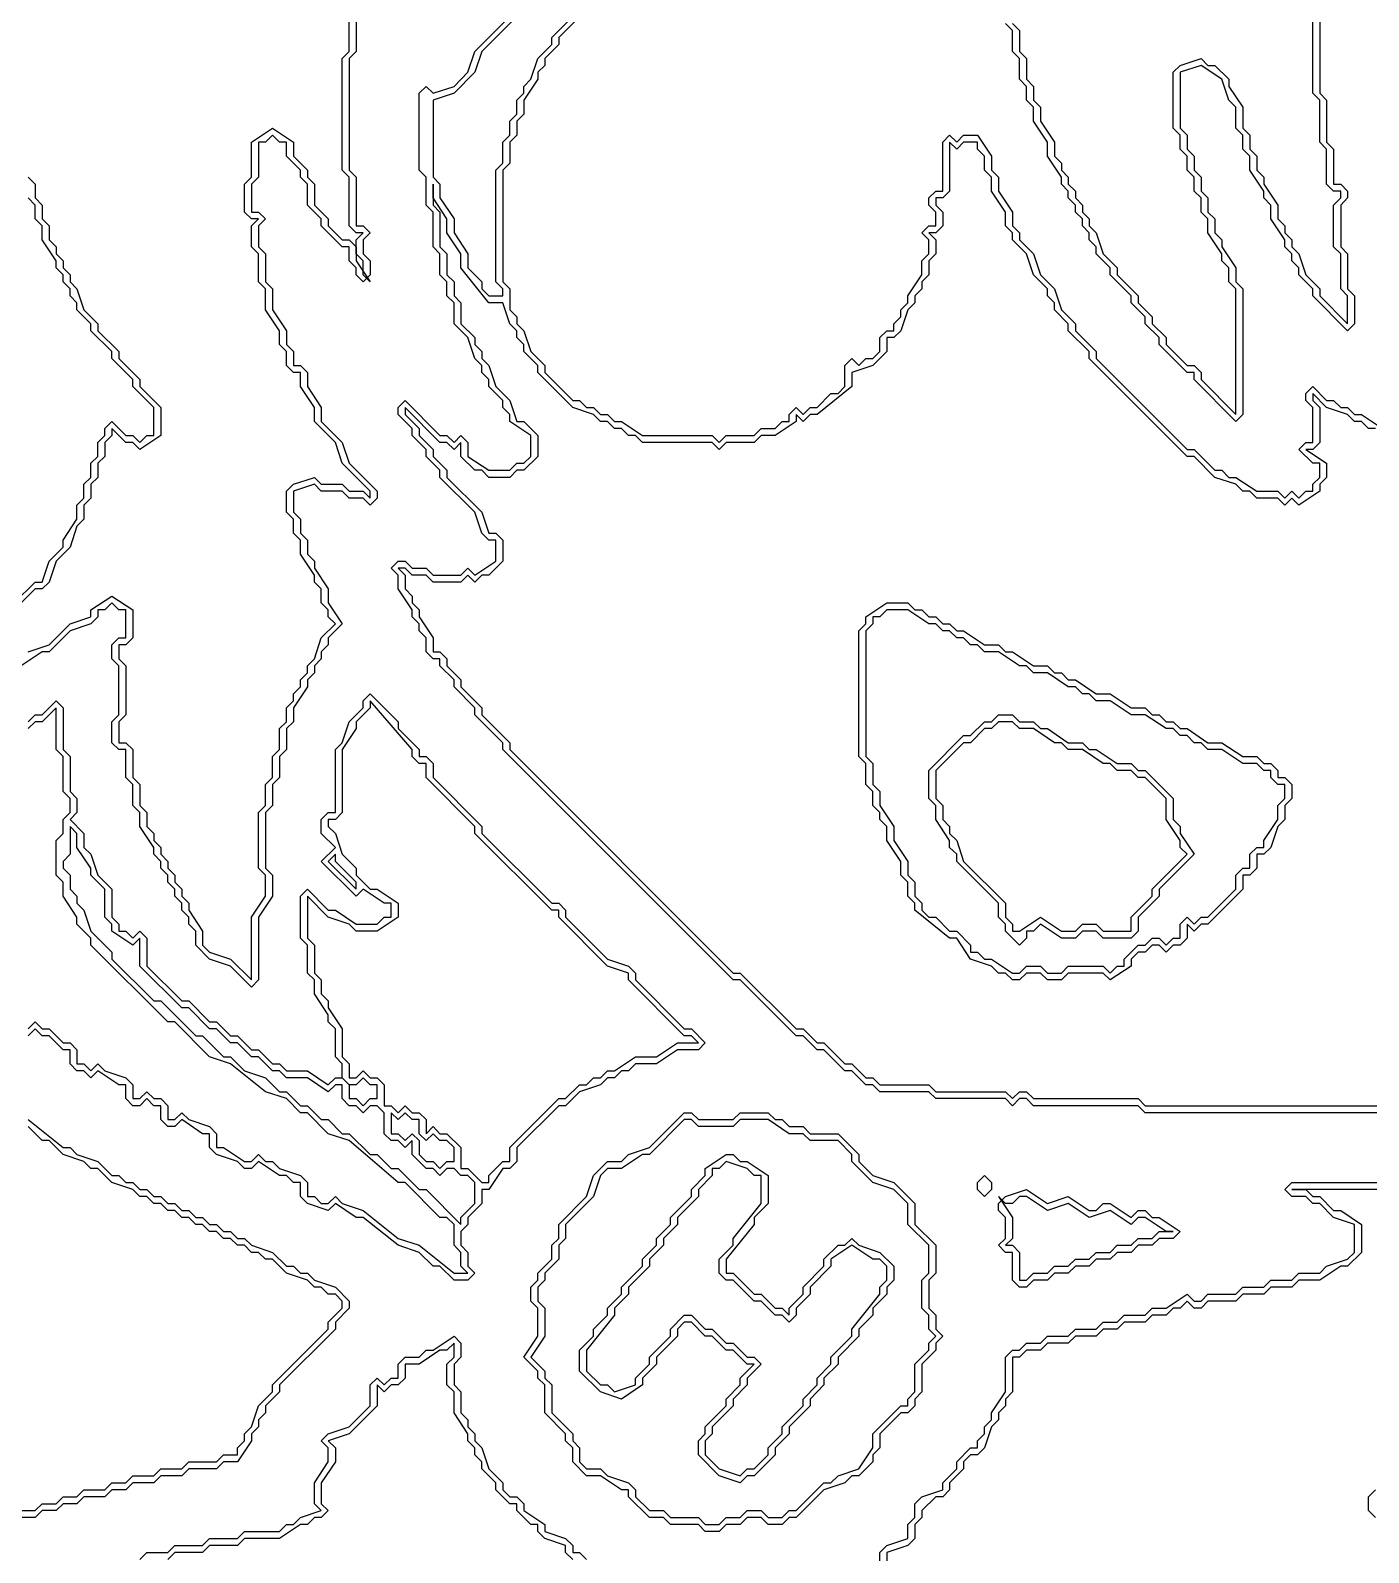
# Model space of a CAD drawing. Header units: millimetres. Extents: x 2 to 58.7, y 4.1 to 84.
# Drawn here: x 21.17 to 32.78, y 43.21 to 56.42 of the extents above; entities that cross this region are included whole.
import ezdxf

# ---------------------------------------------------------------- set-up
doc = ezdxf.new("R2010")
doc.units = ezdxf.units.MM
for name, color, linetype, true_color in [('FILL_BLUE', 6, 'Continuous', 0x196fc6), ('FILL_HAIR', 5, 'Continuous', 0x905530), ('FILL_SKIN', 3, 'Continuous', 0xfad3ab), ('FILL_WHITE', 4, 'Continuous', 0xf5f3f0), ('RAISED_METAL', 2, 'Continuous', 0xa7a7a7)]:
    doc.layers.add(name, color=color, linetype=linetype, true_color=true_color)

msp = doc.modelspace()

# ---------------------------------------------------------------- linework, layer by layer
at = {"layer": 'FILL_BLUE'}
msp.add_lwpolyline([(24.119, 50.606), (24.119, 50.545), (23.997, 50.424), (23.997, 50.364), (23.876, 50.182), (23.876, 49.636), (23.816, 49.576), (23.755, 49.576), (23.755, 49.515), (23.816, 49.455), (23.876, 49.273), (23.997, 49.152), (23.997, 49.091), (24.119, 48.97), (24.179, 48.97), (24.361, 48.848), (24.361, 48.727), (24.179, 48.606), (23.997, 48.606), (23.937, 48.667), (23.755, 48.727), (23.573, 48.909), (23.573, 48.545), (23.634, 48.485), (23.634, 48.242), (23.694, 48.182), (23.694, 48.061), (23.755, 48), (23.755, 47.939), (23.876, 47.758), (23.876, 47.515), (23.937, 47.455), (23.937, 47.333), (23.997, 47.333), (24.058, 47.394), (24.119, 47.333), (24.179, 47.333), (24.24, 47.273), (24.24, 47.091), (24.3, 47.091), (24.361, 47.03), (24.421, 47.091), (24.482, 47.03), (24.543, 47.03), (24.603, 46.97), (24.603, 46.848), (24.664, 46.909), (24.724, 46.848), (24.785, 46.848), (24.906, 46.727), (24.906, 46.545), (24.967, 46.545), (25.088, 46.424), (25.149, 46.424), (25.149, 46.485), (25.27, 46.606), (25.33, 46.606), (25.33, 46.727), (25.755, 47.152), (25.815, 47.152), (25.936, 47.273), (25.997, 47.273), (26.058, 47.333), (26.118, 47.333), (26.179, 47.394), (26.239, 47.394), (26.421, 47.515), (26.603, 47.515), (26.785, 47.636), (26.967, 47.636), (26.906, 47.697), (26.845, 47.697), (26.361, 48.182), (26.361, 48.242), (26.179, 48.303), (25.755, 48.727), (25.755, 48.788), (25.694, 48.788), (25.027, 49.455), (25.027, 49.515), (24.603, 49.939), (24.603, 50.061), (24.543, 50.061), (24.482, 50.121), (24.482, 50.182)], close=True, dxfattribs=at)
for points in [[(21.149, 47.758), (21.21, 47.818), (21.27, 47.758), (21.331, 47.758), (21.452, 47.636), (21.513, 47.636), (21.573, 47.576), (21.573, 47.455), (21.634, 47.455), (21.695, 47.394), (21.755, 47.455), (21.816, 47.394), (21.998, 47.333), (22.058, 47.273), (22.058, 47.152), (22.119, 47.152), (22.179, 47.212), (22.24, 47.152), (22.301, 47.152), (22.361, 47.091), (22.361, 46.97), (22.422, 46.97), (22.482, 47.03), (22.543, 46.97), (22.725, 46.909), (22.785, 46.848), (22.785, 46.727), (22.846, 46.727), (23.028, 46.606), (23.088, 46.606), (23.149, 46.667), (23.21, 46.606), (23.27, 46.606), (23.331, 46.545), (23.513, 46.485), (23.573, 46.424), (23.573, 46.303), (23.634, 46.303), (23.694, 46.242), (23.755, 46.242), (23.816, 46.303), (23.876, 46.242), (24.058, 46.182), (24.361, 45.939), (24.543, 45.879), (24.846, 45.636), (24.967, 45.636), (24.906, 45.697), (24.906, 45.818), (24.846, 45.879), (24.846, 46.061), (24.785, 46.121), (24.724, 46.121), (24.421, 46.424), (24.361, 46.424), (23.937, 46.788), (23.755, 46.848), (23.573, 47.03), (23.513, 47.03), (23.391, 47.152), (23.21, 47.212), (22.907, 47.455), (22.725, 47.515), (22.422, 47.818), (22.361, 47.818), (21.695, 48.485), (21.695, 48.545), (21.573, 48.667), (21.573, 48.727), (21.452, 48.909), (21.452, 49.03), (21.392, 49.091), (21.392, 49.394), (21.452, 49.455), (21.452, 49.576), (21.513, 49.636), (21.513, 49.758), (21.452, 49.818), (21.452, 50.121), (21.392, 50.182), (21.392, 50.545), (21.27, 50.424), (21.21, 50.424), (21.149, 50.364)], [(33.148, 46.364), (32.117, 46.364), (32.239, 46.364), (32.299, 46.303), (32.36, 46.303), (32.481, 46.182), (32.542, 46.182), (32.723, 46.061), (32.723, 45.818), (32.602, 45.697), (32.542, 45.697), (32.36, 45.576), (32.178, 45.576), (32.117, 45.515), (31.936, 45.515), (31.875, 45.455), (31.693, 45.455), (31.633, 45.394), (31.39, 45.394), (31.33, 45.333), (31.269, 45.333), (31.209, 45.394), (31.148, 45.333), (31.087, 45.333), (31.027, 45.273), (30.906, 45.273), (30.845, 45.212), (30.663, 45.212), (30.603, 45.152), (30.481, 45.152), (30.421, 45.091), (30.239, 45.091), (30.178, 45.03), (29.997, 45.03), (29.936, 44.97), (29.815, 44.97), (29.754, 44.909), (29.694, 44.909), (29.694, 44.606), (29.633, 44.545), (29.633, 44.485), (29.572, 44.424), (29.572, 44.364), (29.512, 44.303), (29.451, 44.121), (29.391, 44.061), (29.33, 44.061), (29.269, 44), (29.269, 43.939), (29.148, 43.818), (29.148, 43.758), (29.088, 43.697), (29.027, 43.697), (28.906, 43.576), (28.906, 43.515), (28.845, 43.455), (28.845, 43.333), (28.785, 43.273), (28.603, 43.212), (28.603, 43.091)], [(25.876, 43.152), (25.815, 43.212), (25.815, 43.273), (25.633, 43.333), (25.573, 43.394), (25.573, 43.455), (25.512, 43.455), (25.391, 43.576), (25.391, 43.636), (25.33, 43.636), (25.209, 43.758), (25.209, 43.818), (25.088, 43.939), (25.088, 44), (25.027, 44.061), (25.027, 44.121), (24.967, 44.182), (24.967, 44.242), (24.846, 44.424), (24.846, 44.606), (24.785, 44.667), (24.785, 44.848), (24.846, 44.909), (24.846, 45.03), (24.785, 44.97), (24.724, 44.97), (24.543, 44.848), (24.421, 44.848), (24.421, 44.727), (24.361, 44.667), (24.3, 44.667), (24.24, 44.606), (24.179, 44.667), (24.179, 44.485), (23.937, 44.242), (23.755, 44.182), (23.816, 44.121), (23.816, 44), (23.694, 43.818), (23.694, 43.636), (23.755, 43.576), (23.694, 43.515), (23.634, 43.515), (23.573, 43.455), (23.513, 43.455), (23.331, 43.333), (23.028, 43.333), (22.967, 43.273), (22.725, 43.273), (22.664, 43.212), (22.422, 43.212), (22.361, 43.152)], [(32.845, 43.515), (32.784, 43.576), (32.784, 43.697), (32.845, 43.758)]]:
    msp.add_lwpolyline(points, dxfattribs=at)
at = {"layer": 'FILL_HAIR'}
for points in [[(29.694, 56.485), (29.754, 56.424), (29.754, 56.242), (29.815, 56.182), (29.815, 56), (29.875, 55.939), (29.875, 55.818), (29.936, 55.758), (29.936, 55.636), (30.057, 55.455), (30.057, 55.333), (30.118, 55.273), (30.118, 55.212), (30.178, 55.152), (30.178, 55.091), (30.239, 55.03), (30.239, 54.97), (30.3, 54.909), (30.3, 54.848), (30.36, 54.788), (30.36, 54.727), (30.421, 54.667), (30.481, 54.485), (30.603, 54.364), (30.603, 54.303), (30.784, 54.121), (30.784, 54.061), (30.906, 53.939), (30.906, 53.879), (31.027, 53.758), (31.027, 53.697), (31.209, 53.515), (31.269, 53.515), (31.33, 53.455), (31.33, 53.394), (31.633, 53.091), (31.633, 54.182), (31.572, 54.242), (31.572, 54.364), (31.511, 54.424), (31.511, 54.485), (31.39, 54.667), (31.39, 54.788), (31.33, 54.848), (31.33, 54.97), (31.269, 55.03), (31.269, 55.152), (31.209, 55.212), (31.209, 55.333), (31.148, 55.394), (31.148, 55.515), (31.087, 55.576), (31.087, 56.061), (31.148, 56.121), (31.33, 56.182), (31.39, 56.121), (31.451, 56.121), (31.572, 56), (31.572, 55.939), (31.693, 55.758), (31.693, 55.576), (31.754, 55.515), (31.754, 55.394), (31.814, 55.333), (31.814, 55.212), (31.875, 55.152), (31.875, 55.091), (31.996, 54.909), (31.996, 54.788), (32.057, 54.727), (32.057, 54.667), (32.117, 54.606), (32.117, 54.545), (32.178, 54.485), (32.239, 54.303), (32.36, 54.182), (32.36, 54.121), (32.602, 53.879), (32.602, 54.121), (32.542, 54.182), (32.542, 54.485), (32.481, 54.545), (32.481, 54.909), (32.542, 54.97), (32.542, 55.03), (32.481, 55.03), (32.42, 55.091), (32.42, 55.394), (32.36, 55.455), (32.36, 55.818), (32.299, 55.879), (32.299, 57.515)], [(21.149, 51.03), (21.331, 51.091), (21.513, 51.273), (21.695, 51.333), (21.695, 51.394), (21.876, 51.515), (22.058, 51.394), (22.058, 51.152), (21.998, 51.091), (21.937, 51.091), (21.937, 50.97), (21.998, 50.909), (21.998, 50.485), (21.937, 50.424), (21.937, 50.242), (21.998, 50.242), (22.058, 50.182), (22.058, 49.939), (22.119, 49.879), (22.119, 49.697), (22.179, 49.636), (22.179, 49.515), (22.24, 49.455), (22.24, 49.394), (22.301, 49.333), (22.301, 49.273), (22.361, 49.212), (22.361, 49.152), (22.422, 49.091), (22.422, 49.03), (22.482, 48.97), (22.482, 48.909), (22.543, 48.848), (22.543, 48.788), (22.664, 48.606), (22.664, 48.485), (22.725, 48.424), (22.907, 48.364), (23.088, 48.182), (23.088, 48.727), (23.21, 48.909), (23.21, 49.091), (23.149, 49.152), (23.149, 49.636), (23.21, 49.697), (23.21, 49.879), (23.27, 49.939), (23.27, 50.121), (23.331, 50.182), (23.331, 50.364), (23.391, 50.424), (23.391, 50.545), (23.452, 50.606), (23.452, 50.667), (23.513, 50.727), (23.513, 50.788), (23.573, 50.848), (23.573, 50.909), (23.634, 50.97), (23.694, 51.152), (23.816, 51.273), (23.755, 51.333), (23.755, 51.394), (23.694, 51.455), (23.694, 51.576), (23.634, 51.636), (23.634, 51.697), (23.513, 51.879), (23.513, 52), (23.452, 52.061), (23.452, 52.182), (23.391, 52.242), (23.391, 52.424), (23.452, 52.485), (23.634, 52.545), (23.694, 52.485), (23.876, 52.485), (23.937, 52.424), (24.058, 52.424), (24.119, 52.364), (24.119, 52.424), (23.876, 52.667), (23.816, 52.848), (23.634, 53.03), (23.634, 53.152), (23.513, 53.333), (23.513, 53.455), (23.452, 53.455), (23.391, 53.515), (23.391, 53.636), (23.331, 53.697), (23.331, 53.818), (23.21, 54), (23.21, 54.182), (23.149, 54.242), (23.149, 54.485), (23.088, 54.545), (23.088, 54.727), (23.149, 54.788), (23.088, 54.788), (23.028, 54.848), (23.028, 55.091), (23.088, 55.152), (23.088, 55.455), (23.27, 55.576), (23.452, 55.455), (23.452, 55.333), (23.573, 55.212), (23.573, 55.152), (23.634, 55.091), (23.634, 54.909), (23.755, 54.788), (23.755, 54.727), (23.876, 54.606), (23.937, 54.606), (23.997, 54.545), (23.997, 54.424), (24.119, 54.242), (24.058, 54.303), (24.058, 54.424), (23.997, 54.485), (23.997, 54.606), (24.058, 54.667), (23.997, 54.667), (23.937, 54.727), (23.937, 55.152), (23.876, 55.212), (23.876, 56.182), (23.937, 56.242), (23.937, 56.606)], [(21.149, 55.152), (21.21, 55.091), (21.21, 54.97), (21.27, 54.909), (21.27, 54.788), (21.331, 54.727), (21.331, 54.606), (21.392, 54.545), (21.392, 54.485), (21.452, 54.424), (21.452, 54.364), (21.513, 54.303), (21.513, 54.242), (21.573, 54.182), (21.634, 54), (21.755, 53.879), (21.755, 53.818), (21.937, 53.636), (21.937, 53.576), (22.119, 53.394), (22.119, 53.333), (22.301, 53.152), (22.301, 52.909), (22.119, 52.788), (22.058, 52.848), (21.998, 52.848), (21.876, 52.97), (21.876, 52.909), (21.816, 52.848), (21.816, 52.727), (21.755, 52.667), (21.755, 52.545), (21.695, 52.485), (21.695, 52.364), (21.634, 52.303), (21.634, 52.182), (21.573, 52.121), (21.513, 51.939), (21.392, 51.818), (21.331, 51.636), (21.27, 51.576), (21.21, 51.576), (21.089, 51.455)]]:
    msp.add_lwpolyline(points, dxfattribs=at)
at = {"layer": 'FILL_SKIN'}
msp.add_lwpolyline([(32.845, 52.97), (32.784, 52.97), (32.723, 53.03), (32.663, 53.03), (32.602, 53.091), (32.42, 53.152), (32.299, 53.273), (32.299, 53.212), (32.36, 53.152), (32.36, 52.848), (32.299, 52.788), (32.239, 52.788), (32.42, 52.667), (32.42, 52.545), (32.36, 52.485), (32.36, 52.424), (32.178, 52.303), (32.117, 52.364), (32.057, 52.303), (31.996, 52.364), (31.814, 52.364), (31.754, 52.424), (31.693, 52.424), (31.633, 52.485), (31.451, 52.545), (31.269, 52.727), (31.209, 52.727), (30.36, 53.576), (30.36, 53.636), (30.178, 53.818), (30.178, 53.879), (30.057, 54), (30.057, 54.061), (29.997, 54.121), (29.997, 54.182), (29.875, 54.303), (29.815, 54.485), (29.694, 54.606), (29.694, 54.667), (29.633, 54.727), (29.633, 54.848), (29.512, 55.03), (29.512, 55.152), (29.451, 55.212), (29.451, 55.333), (29.391, 55.394), (29.391, 55.455), (29.269, 55.455), (29.209, 55.394), (29.148, 55.455), (29.148, 55.03), (29.088, 54.97), (29.027, 54.97), (29.027, 54.909), (29.088, 54.848), (29.088, 54.727), (29.027, 54.667), (28.966, 54.667), (29.027, 54.606), (29.027, 54.485), (28.966, 54.424), (28.966, 54.303), (28.906, 54.242), (28.906, 54.182), (28.845, 54.121), (28.845, 54.061), (28.785, 54), (28.724, 53.818), (28.663, 53.758), (28.603, 53.758), (28.603, 53.636), (28.482, 53.515), (28.3, 53.455), (28.3, 53.333), (27.997, 53.091), (27.936, 53.091), (27.876, 53.03), (27.815, 53.091), (27.815, 53.03), (27.633, 52.909), (27.512, 52.909), (27.451, 52.848), (27.209, 52.848), (27.148, 52.788), (27.088, 52.848), (26.482, 52.848), (26.421, 52.909), (26.361, 52.909), (26.3, 52.97), (26.239, 52.97), (26.179, 53.03), (26.118, 53.03), (26.058, 53.091), (25.876, 53.152), (25.573, 53.455), (25.573, 53.515), (25.452, 53.636), (25.452, 53.697), (25.391, 53.758), (25.391, 53.818), (25.33, 53.879), (25.27, 54.061), (25.149, 54.061), (24.906, 54.364), (24.906, 54.485), (24.785, 54.667), (24.785, 54.788), (24.664, 54.97), (24.664, 55.091), (24.664, 54.909), (24.724, 54.848), (24.724, 54.545), (24.785, 54.485), (24.785, 54.303), (24.846, 54.242), (24.846, 54.121), (24.906, 54.061), (24.906, 53.879), (25.027, 53.758), (25.027, 53.697), (25.088, 53.636), (25.088, 53.576), (25.149, 53.515), (25.209, 53.333), (25.33, 53.212), (25.391, 53.03), (25.452, 53.03), (25.573, 52.909), (25.573, 52.727), (25.452, 52.606), (25.391, 52.606), (25.33, 52.545), (25.149, 52.545), (25.088, 52.606), (25.027, 52.606), (24.906, 52.727), (24.906, 52.848), (24.846, 52.788), (24.785, 52.848), (24.724, 52.848), (24.421, 53.152), (24.421, 53.091), (24.543, 52.97), (24.543, 52.909), (24.664, 52.788), (24.664, 52.727), (24.785, 52.606), (24.785, 52.545), (25.088, 52.242), (25.149, 52.061), (25.209, 52.061), (25.27, 52), (25.27, 51.818), (25.149, 51.697), (25.088, 51.697), (25.027, 51.636), (24.967, 51.697), (24.906, 51.636), (24.664, 51.636), (24.603, 51.697), (24.482, 51.697), (24.421, 51.758), (24.361, 51.758), (24.421, 51.697), (24.421, 51.576), (24.482, 51.515), (24.482, 51.455), (24.543, 51.394), (24.543, 51.333), (24.664, 51.152), (24.664, 51.03), (24.724, 51.03), (24.785, 50.97), (24.785, 50.909), (24.906, 50.788), (24.906, 50.727), (25.088, 50.545), (25.088, 50.485), (25.33, 50.242), (25.33, 50.182), (27.27, 48.242), (27.33, 48.242), (27.815, 47.758), (27.876, 47.758), (27.997, 47.636), (28.057, 47.636), (28.239, 47.455), (28.3, 47.455), (28.421, 47.333), (28.482, 47.333), (28.542, 47.273), (28.966, 47.273), (29.027, 47.212), (29.633, 47.212), (29.694, 47.152), (29.754, 47.212), (29.815, 47.212), (29.875, 47.152), (30.784, 47.152), (30.845, 47.091), (33.329, 47.091)], dxfattribs=at)
for points in [[(28.421, 51.333), (28.603, 51.455), (28.785, 51.455), (28.845, 51.394), (28.906, 51.394), (28.966, 51.333), (29.027, 51.333), (29.088, 51.273), (29.148, 51.273), (29.209, 51.212), (29.269, 51.212), (29.451, 51.091), (29.572, 51.091), (29.633, 51.03), (29.694, 51.03), (29.875, 50.909), (29.997, 50.909), (30.057, 50.848), (30.118, 50.848), (30.178, 50.788), (30.239, 50.788), (30.421, 50.667), (30.542, 50.667), (30.724, 50.545), (30.845, 50.545), (30.906, 50.485), (30.966, 50.485), (31.027, 50.424), (31.087, 50.424), (31.148, 50.364), (31.209, 50.364), (31.39, 50.242), (31.511, 50.242), (31.693, 50.121), (31.814, 50.121), (31.875, 50.061), (31.936, 50.061), (31.996, 50), (31.996, 49.939), (32.057, 49.939), (32.117, 49.879), (32.117, 49.758), (32.057, 49.697), (32.057, 49.576), (31.996, 49.515), (31.936, 49.333), (31.875, 49.273), (31.814, 49.273), (31.814, 49.152), (31.754, 49.091), (31.693, 49.091), (31.693, 48.97), (31.39, 48.667), (31.33, 48.667), (31.269, 48.606), (31.209, 48.667), (31.209, 48.545), (31.148, 48.485), (31.087, 48.485), (31.027, 48.424), (30.966, 48.485), (30.906, 48.485), (30.845, 48.424), (30.784, 48.424), (30.724, 48.364), (30.724, 48.303), (30.542, 48.182), (30.481, 48.242), (30.178, 48.242), (30.118, 48.182), (29.997, 48.182), (29.936, 48.242), (29.815, 48.242), (29.754, 48.182), (29.694, 48.182), (29.633, 48.242), (29.572, 48.242), (29.512, 48.303), (29.33, 48.364), (29.209, 48.545), (29.148, 48.545), (28.845, 48.788), (28.845, 48.848), (28.785, 48.909), (28.785, 49.03), (28.724, 49.091), (28.724, 49.212), (28.603, 49.394), (28.603, 49.515), (28.542, 49.576), (28.542, 49.636), (28.482, 49.697), (28.482, 49.818), (28.421, 49.879), (28.421, 50.061), (28.36, 50.121), (28.36, 51.212), (28.421, 51.273)], [(29.027, 50), (29.027, 49.758), (29.088, 49.697), (29.088, 49.576), (29.148, 49.515), (29.148, 49.455), (29.209, 49.394), (29.269, 49.212), (29.633, 48.848), (29.633, 48.727), (29.694, 48.667), (29.694, 48.606), (29.754, 48.606), (29.936, 48.727), (30.118, 48.606), (30.239, 48.606), (30.3, 48.667), (30.421, 48.667), (30.481, 48.606), (30.724, 48.606), (30.724, 48.727), (30.906, 48.909), (30.906, 48.97), (31.209, 49.273), (31.148, 49.333), (31.148, 49.394), (31.027, 49.576), (31.027, 49.758), (30.845, 49.939), (30.784, 49.939), (30.724, 50), (30.603, 50), (30.542, 50.061), (30.481, 50.061), (30.3, 50.182), (30.178, 50.182), (30.118, 50.242), (30.057, 50.242), (29.875, 50.364), (29.754, 50.364), (29.694, 50.424), (29.572, 50.424), (29.512, 50.364), (29.451, 50.364), (29.33, 50.242), (29.269, 50.242)], [(23.816, 49.273), (23.755, 49.212), (23.997, 48.97), (23.997, 49.03), (23.816, 49.212)], [(29.572, 46.303), (29.694, 46.121), (29.694, 45.939), (29.633, 45.879), (29.694, 45.879), (29.754, 45.818), (29.754, 45.576), (29.815, 45.576), (29.875, 45.636), (29.997, 45.636), (30.057, 45.697), (30.178, 45.697), (30.239, 45.758), (30.36, 45.758), (30.421, 45.818), (30.542, 45.818), (30.603, 45.879), (30.724, 45.879), (30.784, 45.939), (30.906, 45.939), (30.966, 46), (31.087, 46), (31.027, 46), (30.845, 46.121), (30.784, 46.121), (30.724, 46.061), (30.542, 46.182), (30.36, 46.121), (30.178, 46.242), (29.997, 46.182), (29.815, 46.303), (29.754, 46.303), (29.694, 46.242), (29.633, 46.242)]]:
    msp.add_lwpolyline(points, close=True, dxfattribs=at)
at = {"layer": 'FILL_WHITE'}
for points in [[(25.633, 56.788), (25.088, 56.242), (25.027, 56.061), (24.846, 55.879), (24.664, 55.818), (24.664, 55.152), (24.724, 55.091), (24.724, 54.97), (24.846, 54.788), (24.846, 54.667), (24.967, 54.485), (24.967, 54.364), (25.088, 54.242), (25.088, 54.182), (25.149, 54.121), (25.27, 54.121), (25.27, 54.182), (25.209, 54.242), (25.209, 55.212), (25.27, 55.273), (25.27, 55.455), (25.33, 55.515), (25.33, 55.636), (25.391, 55.697), (25.391, 55.818), (25.452, 55.879), (25.452, 55.939), (25.512, 56), (25.573, 56.182), (25.694, 56.303), (25.694, 56.364), (26.118, 56.788)], [(21.089, 43.576), (21.21, 43.576), (21.27, 43.636), (21.392, 43.636), (21.452, 43.697), (21.573, 43.697), (21.634, 43.758), (21.816, 43.758), (21.876, 43.818), (21.998, 43.818), (22.058, 43.879), (22.24, 43.879), (22.301, 43.939), (22.482, 43.939), (22.543, 44), (22.785, 44), (22.846, 44.061), (22.967, 44.061), (22.967, 44.121), (23.028, 44.182), (23.028, 44.242), (23.088, 44.303), (23.149, 44.485), (23.27, 44.606), (23.27, 44.667), (23.755, 45.152), (23.755, 45.212), (23.876, 45.333), (23.876, 45.394), (23.816, 45.455), (23.755, 45.455), (23.694, 45.515), (23.634, 45.515), (23.573, 45.576), (23.391, 45.636), (23.27, 45.758), (23.21, 45.758), (23.149, 45.818), (23.088, 45.818), (23.028, 45.879), (22.967, 45.879), (22.907, 45.939), (22.846, 45.939), (22.785, 46), (22.725, 46), (22.664, 46.061), (22.604, 46.061), (22.543, 46.121), (22.482, 46.121), (22.422, 46.182), (22.361, 46.182), (22.301, 46.242), (22.24, 46.242), (22.179, 46.303), (22.119, 46.303), (22.058, 46.364), (21.876, 46.424), (21.755, 46.545), (21.695, 46.545), (21.634, 46.606), (21.452, 46.667), (21.331, 46.788), (21.27, 46.788), (21.149, 46.909)]]:
    msp.add_lwpolyline(points, dxfattribs=at)
for points in [[(21.513, 49.515), (21.513, 49.273), (21.452, 49.212), (21.452, 49.152), (21.513, 49.091), (21.513, 48.97), (21.573, 48.909), (21.573, 48.848), (21.634, 48.788), (21.695, 48.606), (21.876, 48.424), (21.876, 48.364), (22.24, 48), (22.301, 48), (22.604, 47.697), (22.664, 47.697), (22.846, 47.515), (22.907, 47.515), (23.028, 47.394), (23.21, 47.333), (23.331, 47.212), (23.391, 47.212), (23.513, 47.091), (23.573, 47.091), (23.694, 46.97), (23.755, 46.97), (23.876, 46.848), (23.937, 46.848), (24.119, 46.667), (24.179, 46.667), (24.3, 46.545), (24.361, 46.545), (24.543, 46.364), (24.603, 46.364), (24.906, 46.061), (24.906, 46.121), (25.027, 46.242), (25.027, 46.424), (24.967, 46.485), (24.906, 46.485), (24.846, 46.545), (24.785, 46.545), (24.724, 46.485), (24.664, 46.545), (24.603, 46.545), (24.482, 46.667), (24.482, 46.788), (24.421, 46.727), (24.361, 46.788), (24.3, 46.788), (24.24, 46.848), (24.24, 47.03), (24.179, 47.091), (24.119, 47.091), (24.058, 47.03), (23.997, 47.091), (23.937, 47.091), (23.876, 47.152), (23.876, 47.273), (23.816, 47.273), (23.755, 47.212), (23.573, 47.333), (23.391, 47.333), (23.331, 47.394), (23.27, 47.394), (23.149, 47.515), (23.088, 47.515), (22.967, 47.636), (22.907, 47.636), (22.785, 47.758), (22.725, 47.758), (22.543, 47.939), (22.482, 47.939), (22.119, 48.303), (22.119, 48.545), (22.058, 48.485), (21.876, 48.606), (21.876, 48.667), (21.816, 48.727), (21.816, 48.97), (21.695, 49.091), (21.695, 49.152), (21.573, 49.333), (21.573, 49.455)], [(26.845, 46.97), (26.542, 46.667), (26.482, 46.667), (26.3, 46.545), (26.179, 46.545), (26.118, 46.485), (26.058, 46.303), (25.815, 46.061), (25.815, 45.939), (25.755, 45.879), (25.755, 45.758), (25.633, 45.636), (25.633, 45.576), (25.573, 45.515), (25.573, 45.394), (25.633, 45.333), (25.633, 45.091), (25.512, 44.909), (25.633, 44.788), (25.633, 44.727), (25.694, 44.667), (25.694, 44.424), (25.876, 44.242), (25.876, 44.182), (25.936, 44.121), (25.936, 44), (25.997, 43.939), (26.118, 43.939), (26.179, 43.879), (26.361, 43.818), (26.421, 43.758), (26.421, 43.697), (26.542, 43.576), (26.664, 43.576), (26.724, 43.515), (26.967, 43.515), (27.027, 43.455), (27.148, 43.455), (27.209, 43.515), (27.33, 43.515), (27.391, 43.576), (27.512, 43.576), (27.573, 43.515), (27.694, 43.515), (27.754, 43.576), (27.815, 43.576), (28.057, 43.818), (28.118, 43.818), (28.179, 43.879), (28.36, 43.939), (28.482, 44.121), (28.482, 44.242), (28.724, 44.485), (28.785, 44.485), (28.785, 44.545), (28.845, 44.606), (28.845, 44.848), (28.966, 44.97), (28.966, 45.03), (29.027, 45.091), (28.966, 45.152), (28.966, 45.273), (28.906, 45.333), (28.906, 45.576), (28.966, 45.636), (28.966, 45.879), (28.785, 46.061), (28.785, 46.242), (28.663, 46.364), (28.482, 46.424), (28.3, 46.606), (28.3, 46.667), (28.179, 46.788), (27.936, 46.788), (27.876, 46.848), (27.754, 46.848), (27.573, 46.97), (27.33, 46.97), (27.27, 46.909), (26.967, 46.909), (26.906, 46.97)], [(27.209, 46.667), (27.27, 46.667), (27.33, 46.606), (27.391, 46.606), (27.573, 46.485), (27.573, 46.242), (27.451, 46.121), (27.451, 46.061), (27.209, 45.758), (27.209, 45.636), (27.27, 45.636), (27.451, 45.455), (27.512, 45.455), (27.633, 45.333), (27.694, 45.333), (27.754, 45.273), (27.754, 45.333), (27.876, 45.455), (27.876, 45.515), (28.057, 45.697), (28.057, 45.758), (28.179, 45.879), (28.239, 45.879), (28.3, 45.939), (28.36, 45.879), (28.542, 45.818), (28.663, 45.697), (28.663, 45.576), (28.603, 45.515), (28.603, 45.455), (28.482, 45.333), (28.482, 45.273), (28.36, 45.152), (28.36, 45.091), (28.179, 44.909), (28.179, 44.848), (28.057, 44.727), (28.057, 44.667), (27.936, 44.545), (27.936, 44.485), (27.754, 44.303), (27.754, 44.242), (27.633, 44.121), (27.633, 44.061), (27.451, 43.879), (27.391, 43.879), (27.33, 43.818), (27.148, 43.879), (26.967, 44.061), (26.967, 44.182), (27.027, 44.242), (27.027, 44.303), (27.209, 44.485), (27.209, 44.545), (27.33, 44.667), (27.33, 44.727), (27.451, 44.848), (27.391, 44.848), (27.27, 44.97), (27.209, 44.97), (27.088, 45.091), (27.027, 45.091), (26.906, 45.212), (26.845, 45.212), (26.785, 45.152), (26.785, 45.091), (26.603, 44.909), (26.603, 44.848), (26.482, 44.727), (26.482, 44.667), (26.3, 44.545), (26.118, 44.606), (25.936, 44.788), (25.936, 44.97), (26.058, 45.091), (26.058, 45.152), (26.179, 45.273), (26.179, 45.333), (26.3, 45.455), (26.3, 45.515), (26.482, 45.697), (26.482, 45.758), (26.603, 45.879), (26.603, 45.939), (26.724, 46.061), (26.724, 46.121), (26.906, 46.303), (26.906, 46.364), (27.027, 46.485), (27.027, 46.545)]]:
    msp.add_lwpolyline(points, close=True, dxfattribs=at)
at = {"layer": 'RAISED_METAL'}
for points in [[(32.36, 57.515), (32.36, 55.879), (32.42, 55.818), (32.42, 55.455), (32.481, 55.394), (32.481, 55.091), (32.542, 55.091), (32.602, 55.03), (32.602, 54.97), (32.542, 54.909), (32.542, 54.545), (32.602, 54.485), (32.602, 54.182), (32.663, 54.121), (32.663, 53.879), (32.602, 53.818), (32.299, 54.121), (32.299, 54.182), (32.178, 54.303), (32.178, 54.364), (32.117, 54.424), (32.117, 54.485), (32.057, 54.545), (32.057, 54.606), (31.936, 54.788), (31.936, 54.909), (31.875, 54.97), (31.875, 55.03), (31.754, 55.212), (31.754, 55.333), (31.693, 55.394), (31.693, 55.515), (31.633, 55.576), (31.633, 55.758), (31.572, 55.818), (31.511, 56), (31.33, 56.121), (31.148, 56.061), (31.148, 55.576), (31.209, 55.515), (31.209, 55.394), (31.269, 55.333), (31.269, 55.212), (31.33, 55.152), (31.33, 55.03), (31.39, 54.97), (31.39, 54.848), (31.451, 54.788), (31.451, 54.667), (31.511, 54.606), (31.511, 54.545), (31.633, 54.364), (31.633, 54.242), (31.693, 54.182), (31.693, 53.091), (31.633, 53.03), (31.269, 53.394), (31.269, 53.455), (31.209, 53.455), (30.966, 53.697), (30.966, 53.758), (30.845, 53.879), (30.845, 53.939), (30.724, 54.061), (30.724, 54.121), (30.542, 54.303), (30.542, 54.364), (30.421, 54.485), (30.421, 54.545), (30.36, 54.606), (30.36, 54.667), (30.3, 54.727), (30.3, 54.788), (30.239, 54.848), (30.239, 54.909), (30.178, 54.97), (30.178, 55.03), (30.118, 55.091), (30.118, 55.152), (29.997, 55.333), (29.997, 55.455), (29.875, 55.636), (29.875, 55.758), (29.815, 55.818), (29.815, 55.939), (29.754, 56), (29.754, 56.182), (29.694, 56.242), (29.694, 56.424), (29.633, 56.485)], [(33.329, 47.03), (30.845, 47.03), (30.784, 47.091), (29.875, 47.091), (29.815, 47.152), (29.754, 47.152), (29.694, 47.091), (29.633, 47.152), (29.027, 47.152), (28.966, 47.212), (28.542, 47.212), (28.482, 47.273), (28.421, 47.273), (28.3, 47.394), (28.239, 47.394), (28.057, 47.576), (27.997, 47.576), (27.876, 47.697), (27.815, 47.697), (27.33, 48.182), (27.27, 48.182), (25.27, 50.182), (25.27, 50.242), (25.027, 50.485), (25.027, 50.545), (24.846, 50.727), (24.846, 50.788), (24.724, 50.909), (24.724, 50.97), (24.664, 50.97), (24.603, 51.03), (24.603, 51.152), (24.543, 51.212), (24.543, 51.273), (24.482, 51.333), (24.482, 51.394), (24.361, 51.576), (24.361, 51.697), (24.3, 51.758), (24.361, 51.818), (24.421, 51.818), (24.482, 51.758), (24.603, 51.758), (24.664, 51.697), (24.906, 51.697), (24.967, 51.758), (25.027, 51.697), (25.209, 51.818), (25.209, 52), (25.149, 52), (25.088, 52.061), (25.027, 52.242), (24.724, 52.545), (24.724, 52.606), (24.603, 52.727), (24.603, 52.788), (24.482, 52.909), (24.482, 52.97), (24.361, 53.091), (24.361, 53.152), (24.421, 53.212), (24.724, 52.909), (24.785, 52.909), (24.846, 52.848), (24.906, 52.909), (24.967, 52.848), (24.967, 52.727), (25.149, 52.606), (25.33, 52.606), (25.391, 52.667), (25.452, 52.667), (25.512, 52.727), (25.512, 52.909), (25.33, 53.03), (25.33, 53.091), (25.27, 53.152), (25.27, 53.212), (25.149, 53.333), (25.149, 53.394), (25.088, 53.455), (25.088, 53.515), (25.027, 53.576), (24.967, 53.758), (24.846, 53.879), (24.846, 54.061), (24.785, 54.121), (24.785, 54.242), (24.724, 54.303), (24.724, 54.485), (24.664, 54.545), (24.664, 54.848), (24.603, 54.909), (24.603, 55.152), (24.543, 55.212), (24.543, 55.879), (24.603, 55.939), (24.664, 55.879), (24.846, 55.939), (24.967, 56.061), (25.027, 56.242), (25.633, 56.848)], [(26.118, 56.727), (25.755, 56.364), (25.755, 56.303), (25.633, 56.182), (25.633, 56.121), (25.573, 56.061), (25.573, 56), (25.452, 55.818), (25.452, 55.697), (25.391, 55.636), (25.391, 55.515), (25.33, 55.455), (25.33, 55.273), (25.27, 55.212), (25.27, 54.242), (25.33, 54.182), (25.33, 54), (25.391, 53.939), (25.391, 53.879), (25.452, 53.818), (25.512, 53.636), (25.633, 53.515), (25.633, 53.455), (25.876, 53.212), (25.936, 53.212), (25.997, 53.152), (26.058, 53.152), (26.118, 53.091), (26.179, 53.091), (26.239, 53.03), (26.3, 53.03), (26.482, 52.909), (27.088, 52.909), (27.148, 52.848), (27.209, 52.909), (27.451, 52.909), (27.512, 52.97), (27.633, 52.97), (27.694, 53.03), (27.754, 53.03), (27.754, 53.091), (27.815, 53.152), (27.876, 53.091), (27.936, 53.152), (27.997, 53.152), (28.118, 53.273), (28.179, 53.273), (28.239, 53.333), (28.239, 53.515), (28.3, 53.576), (28.36, 53.515), (28.421, 53.576), (28.482, 53.576), (28.542, 53.636), (28.542, 53.758), (28.603, 53.818), (28.663, 53.818), (28.663, 53.879), (28.724, 53.939), (28.724, 54), (28.785, 54.061), (28.785, 54.121), (28.906, 54.303), (28.906, 54.424), (28.966, 54.485), (28.966, 54.606), (28.906, 54.667), (28.966, 54.727), (29.027, 54.727), (29.027, 54.848), (28.966, 54.909), (28.966, 54.97), (29.027, 55.03), (29.088, 55.03), (29.088, 55.455), (29.148, 55.515), (29.209, 55.455), (29.269, 55.515), (29.391, 55.515), (29.512, 55.333), (29.512, 55.212), (29.572, 55.152), (29.572, 55.03), (29.694, 54.848), (29.694, 54.727), (29.754, 54.667), (29.754, 54.606), (29.875, 54.485), (29.936, 54.303), (30.057, 54.182), (30.118, 54), (30.239, 53.879), (30.239, 53.818), (30.421, 53.636), (30.421, 53.576), (31.209, 52.788), (31.269, 52.788), (31.451, 52.606), (31.511, 52.606), (31.572, 52.545), (31.633, 52.545), (31.814, 52.424), (31.996, 52.424), (32.057, 52.364), (32.117, 52.424), (32.178, 52.364), (32.239, 52.424), (32.299, 52.424), (32.299, 52.485), (32.36, 52.545), (32.36, 52.667), (32.299, 52.667), (32.178, 52.788), (32.239, 52.848), (32.299, 52.848), (32.299, 53.152), (32.239, 53.212), (32.239, 53.273), (32.299, 53.333), (32.42, 53.212), (32.481, 53.212), (32.542, 53.152), (32.602, 53.152), (32.663, 53.091), (32.723, 53.091), (32.905, 52.97)], [(23.997, 56.606), (23.997, 56.242), (23.937, 56.182), (23.937, 55.212), (23.997, 55.152), (23.997, 54.727), (24.058, 54.727), (24.119, 54.667), (24.058, 54.606), (24.058, 54.485), (24.119, 54.424), (24.119, 54.303), (24.058, 54.242), (23.997, 54.303), (23.997, 54.364), (23.937, 54.424), (23.937, 54.545), (23.876, 54.545), (23.694, 54.727), (23.694, 54.788), (23.573, 54.909), (23.573, 55.091), (23.513, 55.152), (23.513, 55.212), (23.391, 55.333), (23.391, 55.455), (23.331, 55.455), (23.27, 55.515), (23.21, 55.455), (23.149, 55.455), (23.149, 55.152), (23.088, 55.091), (23.088, 54.848), (23.149, 54.848), (23.21, 54.788), (23.149, 54.727), (23.149, 54.545), (23.21, 54.485), (23.21, 54.242), (23.27, 54.182), (23.27, 54), (23.391, 53.818), (23.391, 53.697), (23.452, 53.636), (23.452, 53.515), (23.513, 53.515), (23.573, 53.455), (23.573, 53.333), (23.694, 53.152), (23.694, 53.03), (23.876, 52.848), (23.937, 52.667), (24.179, 52.424), (24.179, 52.364), (24.119, 52.303), (24.058, 52.364), (23.937, 52.364), (23.876, 52.424), (23.694, 52.424), (23.634, 52.485), (23.452, 52.424), (23.452, 52.242), (23.513, 52.182), (23.513, 52.061), (23.573, 52), (23.573, 51.879), (23.634, 51.818), (23.634, 51.758), (23.755, 51.576), (23.755, 51.455), (23.876, 51.273), (23.755, 51.152), (23.755, 51.091), (23.694, 51.03), (23.694, 50.97), (23.634, 50.909), (23.634, 50.848), (23.573, 50.788), (23.573, 50.727), (23.452, 50.545), (23.452, 50.424), (23.391, 50.364), (23.391, 50.182), (23.331, 50.121), (23.331, 49.939), (23.27, 49.879), (23.27, 49.697), (23.21, 49.636), (23.21, 49.152), (23.27, 49.091), (23.27, 48.909), (23.149, 48.727), (23.149, 48.182), (23.088, 48.121), (22.907, 48.303), (22.725, 48.364), (22.604, 48.485), (22.604, 48.606), (22.543, 48.667), (22.543, 48.727), (22.482, 48.788), (22.482, 48.848), (22.422, 48.909), (22.422, 48.97), (22.361, 49.03), (22.361, 49.091), (22.301, 49.152), (22.301, 49.212), (22.24, 49.273), (22.24, 49.333), (22.119, 49.515), (22.119, 49.636), (22.058, 49.697), (22.058, 49.879), (21.998, 49.939), (21.998, 50.182), (21.937, 50.182), (21.876, 50.242), (21.876, 50.424), (21.937, 50.485), (21.937, 50.909), (21.876, 50.97), (21.876, 51.091), (21.937, 51.152), (21.998, 51.152), (21.998, 51.394), (21.937, 51.394), (21.876, 51.455), (21.816, 51.394), (21.755, 51.394), (21.755, 51.333), (21.695, 51.273), (21.513, 51.212), (21.331, 51.03), (21.27, 51.03), (21.089, 50.909)], [(21.028, 51.455), (21.21, 51.636), (21.27, 51.636), (21.331, 51.818), (21.452, 51.939), (21.452, 52), (21.573, 52.182), (21.573, 52.303), (21.634, 52.364), (21.634, 52.485), (21.695, 52.545), (21.695, 52.667), (21.755, 52.727), (21.755, 52.848), (21.816, 52.909), (21.816, 52.97), (21.876, 53.03), (21.998, 52.909), (22.058, 52.909), (22.119, 52.848), (22.179, 52.909), (22.24, 52.909), (22.24, 53.152), (22.058, 53.333), (22.058, 53.394), (21.876, 53.576), (21.876, 53.636), (21.695, 53.818), (21.695, 53.879), (21.573, 54), (21.573, 54.061), (21.513, 54.121), (21.513, 54.182), (21.452, 54.242), (21.452, 54.303), (21.392, 54.364), (21.392, 54.424), (21.27, 54.606), (21.27, 54.727), (21.21, 54.788), (21.21, 54.909), (21.149, 54.97)], [(21.149, 50.424), (21.21, 50.485), (21.27, 50.485), (21.392, 50.606), (21.452, 50.545), (21.452, 50.182), (21.513, 50.121), (21.513, 49.818), (21.573, 49.758), (21.573, 49.636), (21.513, 49.576), (21.634, 49.455), (21.634, 49.333), (21.695, 49.273), (21.755, 49.091), (21.876, 48.97), (21.876, 48.727), (21.937, 48.667), (21.937, 48.606), (21.998, 48.606), (22.058, 48.545), (22.119, 48.606), (22.179, 48.545), (22.179, 48.303), (22.482, 48), (22.543, 48), (22.725, 47.818), (22.785, 47.818), (22.907, 47.697), (22.967, 47.697), (23.088, 47.576), (23.149, 47.576), (23.27, 47.455), (23.331, 47.455), (23.391, 47.394), (23.573, 47.394), (23.755, 47.273), (23.816, 47.333), (23.876, 47.333), (23.937, 47.273), (23.937, 47.152), (23.997, 47.152), (24.058, 47.091), (24.119, 47.152), (24.179, 47.152), (24.179, 47.273), (24.119, 47.273), (24.058, 47.333), (23.997, 47.273), (23.937, 47.273), (23.876, 47.333), (23.876, 47.455), (23.816, 47.515), (23.816, 47.758), (23.755, 47.818), (23.755, 47.879), (23.634, 48.061), (23.634, 48.182), (23.573, 48.242), (23.573, 48.485), (23.513, 48.545), (23.513, 48.909), (23.573, 48.97), (23.755, 48.788), (23.816, 48.788), (23.997, 48.667), (24.179, 48.667), (24.24, 48.727), (24.3, 48.727), (24.3, 48.848), (24.24, 48.848), (24.058, 48.97), (23.997, 48.909), (23.694, 49.212), (23.816, 49.333), (23.694, 49.455), (23.694, 49.576), (23.755, 49.636), (23.816, 49.636), (23.816, 50.182), (23.876, 50.242), (23.937, 50.424), (24.058, 50.545), (24.058, 50.606), (24.119, 50.667), (24.361, 50.424), (24.361, 50.364), (24.543, 50.182), (24.543, 50.121), (24.603, 50.121), (24.664, 50.061), (24.664, 49.939), (25.088, 49.515), (25.088, 49.455), (25.694, 48.848), (25.755, 48.848), (25.815, 48.788), (25.815, 48.727), (26.179, 48.364), (26.361, 48.303), (26.421, 48.242), (26.421, 48.182), (26.845, 47.758), (26.906, 47.758), (27.027, 47.636), (26.967, 47.576), (26.785, 47.576), (26.603, 47.455), (26.421, 47.455), (26.361, 47.394), (26.3, 47.394), (26.239, 47.333), (26.179, 47.333), (26.118, 47.273), (25.936, 47.212), (25.815, 47.091), (25.755, 47.091), (25.391, 46.727), (25.391, 46.606), (25.33, 46.545), (25.27, 46.545), (25.149, 46.364), (25.088, 46.364), (25.088, 46.242), (24.967, 46.121), (24.967, 46.061), (24.906, 46), (24.906, 45.879), (24.967, 45.818), (24.967, 45.697), (25.027, 45.636), (24.967, 45.576), (24.846, 45.576), (24.724, 45.697), (24.664, 45.697), (24.543, 45.818), (24.361, 45.879), (24.058, 46.121), (23.997, 46.121), (23.816, 46.242), (23.755, 46.182), (23.573, 46.242), (23.513, 46.303), (23.513, 46.424), (23.452, 46.424), (23.391, 46.485), (23.331, 46.485), (23.149, 46.606), (23.088, 46.545), (23.028, 46.545), (22.967, 46.606), (22.785, 46.667), (22.725, 46.727), (22.725, 46.848), (22.664, 46.848), (22.482, 46.97), (22.422, 46.909), (22.361, 46.909), (22.301, 46.97), (22.301, 47.091), (22.24, 47.091), (22.179, 47.152), (22.119, 47.091), (22.058, 47.091), (21.998, 47.152), (21.998, 47.273), (21.937, 47.273), (21.755, 47.394), (21.695, 47.333), (21.634, 47.394), (21.573, 47.394), (21.513, 47.455), (21.513, 47.576), (21.452, 47.576), (21.331, 47.697), (21.27, 47.697), (21.21, 47.758), (21.149, 47.697)], [(21.149, 46.97), (21.452, 46.727), (21.513, 46.727), (21.573, 46.667), (21.755, 46.606), (21.876, 46.485), (21.937, 46.485), (21.998, 46.424), (22.058, 46.424), (22.119, 46.364), (22.179, 46.364), (22.24, 46.303), (22.301, 46.303), (22.361, 46.242), (22.422, 46.242), (22.482, 46.182), (22.543, 46.182), (22.604, 46.121), (22.664, 46.121), (22.725, 46.061), (22.785, 46.061), (22.846, 46), (22.907, 46), (22.967, 45.939), (23.028, 45.939), (23.088, 45.879), (23.27, 45.818), (23.391, 45.697), (23.452, 45.697), (23.513, 45.636), (23.573, 45.636), (23.634, 45.576), (23.816, 45.515), (23.937, 45.394), (23.937, 45.333), (23.816, 45.212), (23.816, 45.152), (23.331, 44.667), (23.331, 44.606), (23.21, 44.485), (23.21, 44.424), (23.149, 44.364), (23.149, 44.303), (23.088, 44.242), (23.088, 44.182), (22.967, 44), (22.846, 44), (22.785, 43.939), (22.543, 43.939), (22.482, 43.879), (22.301, 43.879), (22.24, 43.818), (22.058, 43.818), (21.998, 43.758), (21.876, 43.758), (21.816, 43.697), (21.634, 43.697), (21.573, 43.636), (21.452, 43.636), (21.392, 43.576), (21.27, 43.576), (21.21, 43.515), (21.089, 43.515)], [(28.542, 43.091), (28.542, 43.212), (28.603, 43.273), (28.785, 43.333), (28.785, 43.455), (28.845, 43.515), (28.845, 43.636), (28.906, 43.697), (29.088, 43.758), (29.088, 43.818), (29.209, 43.939), (29.209, 44), (29.33, 44.121), (29.391, 44.121), (29.391, 44.182), (29.451, 44.242), (29.451, 44.303), (29.512, 44.364), (29.512, 44.424), (29.633, 44.606), (29.633, 44.909), (29.694, 44.97), (29.754, 44.97), (29.815, 45.03), (29.936, 45.03), (29.997, 45.091), (30.178, 45.091), (30.239, 45.152), (30.421, 45.152), (30.481, 45.212), (30.603, 45.212), (30.663, 45.273), (30.845, 45.273), (30.906, 45.333), (31.027, 45.333), (31.209, 45.455), (31.269, 45.394), (31.33, 45.394), (31.39, 45.455), (31.633, 45.455), (31.693, 45.515), (31.875, 45.515), (31.936, 45.576), (32.117, 45.576), (32.178, 45.636), (32.36, 45.636), (32.42, 45.697), (32.602, 45.758), (32.663, 45.818), (32.663, 46.061), (32.481, 46.121), (32.36, 46.242), (32.299, 46.242), (32.239, 46.303), (32.117, 46.303), (32.057, 46.364), (32.117, 46.424), (33.148, 46.424)], [(22.119, 43.152), (22.179, 43.212), (22.361, 43.212), (22.422, 43.273), (22.664, 43.273), (22.725, 43.333), (22.967, 43.333), (23.028, 43.394), (23.331, 43.394), (23.391, 43.455), (23.452, 43.455), (23.513, 43.515), (23.694, 43.576), (23.634, 43.636), (23.634, 43.818), (23.755, 44), (23.755, 44.121), (23.694, 44.182), (23.755, 44.242), (23.937, 44.303), (24.119, 44.485), (24.119, 44.667), (24.179, 44.727), (24.24, 44.667), (24.3, 44.727), (24.361, 44.727), (24.361, 44.848), (24.421, 44.909), (24.543, 44.909), (24.603, 44.97), (24.664, 44.97), (24.846, 45.091), (24.906, 45.03), (24.906, 44.909), (24.846, 44.848), (24.846, 44.667), (24.906, 44.606), (24.906, 44.424), (24.967, 44.364), (24.967, 44.303), (25.027, 44.242), (25.027, 44.182), (25.088, 44.121), (25.149, 43.939), (25.27, 43.818), (25.27, 43.758), (25.33, 43.697), (25.391, 43.697), (25.452, 43.636), (25.452, 43.576), (25.633, 43.455), (25.633, 43.394), (25.815, 43.333), (25.876, 43.273), (25.876, 43.212), (25.936, 43.212), (25.997, 43.152)]]:
    msp.add_lwpolyline(points, dxfattribs=at)
for points in [[(28.482, 51.333), (28.482, 51.273), (28.421, 51.212), (28.421, 50.121), (28.482, 50.061), (28.482, 49.879), (28.542, 49.818), (28.542, 49.697), (28.663, 49.515), (28.663, 49.394), (28.785, 49.212), (28.785, 49.091), (28.845, 49.03), (28.845, 48.909), (28.906, 48.848), (28.906, 48.788), (28.966, 48.727), (29.027, 48.727), (29.148, 48.606), (29.209, 48.606), (29.33, 48.485), (29.33, 48.424), (29.391, 48.424), (29.451, 48.364), (29.512, 48.364), (29.694, 48.242), (29.754, 48.242), (29.815, 48.303), (29.936, 48.303), (29.997, 48.242), (30.118, 48.242), (30.178, 48.303), (30.481, 48.303), (30.542, 48.242), (30.603, 48.303), (30.663, 48.303), (30.663, 48.364), (30.784, 48.485), (30.845, 48.485), (30.906, 48.545), (30.966, 48.545), (31.027, 48.485), (31.087, 48.545), (31.148, 48.545), (31.148, 48.667), (31.209, 48.727), (31.269, 48.667), (31.33, 48.727), (31.39, 48.727), (31.633, 48.97), (31.633, 49.091), (31.693, 49.152), (31.754, 49.152), (31.754, 49.273), (31.814, 49.333), (31.875, 49.333), (31.875, 49.394), (31.996, 49.576), (31.996, 49.697), (32.057, 49.758), (32.057, 49.879), (31.996, 49.879), (31.936, 49.939), (31.936, 50), (31.875, 50), (31.814, 50.061), (31.693, 50.061), (31.511, 50.182), (31.39, 50.182), (31.33, 50.242), (31.269, 50.242), (31.209, 50.303), (31.148, 50.303), (31.087, 50.364), (31.027, 50.364), (30.845, 50.485), (30.724, 50.485), (30.542, 50.606), (30.421, 50.606), (30.36, 50.667), (30.3, 50.667), (30.239, 50.727), (30.178, 50.727), (29.997, 50.848), (29.875, 50.848), (29.815, 50.909), (29.754, 50.909), (29.572, 51.03), (29.451, 51.03), (29.391, 51.091), (29.33, 51.091), (29.269, 51.152), (29.209, 51.152), (29.148, 51.212), (29.088, 51.212), (29.027, 51.273), (28.966, 51.273), (28.785, 51.394), (28.603, 51.394), (28.542, 51.333)], [(28.966, 50), (29.269, 50.303), (29.33, 50.303), (29.451, 50.424), (29.512, 50.424), (29.572, 50.485), (29.694, 50.485), (29.754, 50.424), (29.875, 50.424), (29.936, 50.364), (29.997, 50.364), (30.178, 50.242), (30.3, 50.242), (30.36, 50.182), (30.421, 50.182), (30.603, 50.061), (30.724, 50.061), (30.784, 50), (30.845, 50), (31.087, 49.758), (31.087, 49.576), (31.148, 49.515), (31.148, 49.455), (31.269, 49.273), (30.966, 48.97), (30.966, 48.909), (30.784, 48.727), (30.784, 48.606), (30.724, 48.545), (30.481, 48.545), (30.421, 48.606), (30.3, 48.606), (30.239, 48.545), (30.118, 48.545), (29.936, 48.667), (29.875, 48.606), (29.815, 48.606), (29.815, 48.545), (29.754, 48.485), (29.633, 48.606), (29.633, 48.667), (29.572, 48.727), (29.572, 48.848), (29.209, 49.212), (29.209, 49.273), (29.148, 49.333), (29.148, 49.394), (29.027, 49.576), (29.027, 49.697), (28.966, 49.758)], [(24.3, 47.03), (24.3, 46.848), (24.361, 46.848), (24.421, 46.788), (24.482, 46.848), (24.543, 46.788), (24.543, 46.667), (24.603, 46.606), (24.664, 46.606), (24.724, 46.545), (24.785, 46.606), (24.846, 46.606), (24.846, 46.727), (24.785, 46.788), (24.724, 46.788), (24.664, 46.848), (24.603, 46.788), (24.543, 46.848), (24.543, 46.97), (24.482, 46.97), (24.421, 47.03), (24.361, 46.97)], [(26.845, 47.03), (26.906, 47.03), (26.967, 46.97), (27.27, 46.97), (27.33, 47.03), (27.573, 47.03), (27.633, 46.97), (27.694, 46.97), (27.754, 46.909), (27.876, 46.909), (27.936, 46.848), (28.179, 46.848), (28.36, 46.667), (28.36, 46.606), (28.482, 46.485), (28.663, 46.424), (28.845, 46.242), (28.845, 46.061), (29.027, 45.879), (29.027, 45.636), (28.966, 45.576), (28.966, 45.333), (29.027, 45.273), (29.027, 45.152), (29.088, 45.091), (29.027, 45.03), (29.027, 44.97), (28.906, 44.848), (28.906, 44.606), (28.845, 44.545), (28.845, 44.485), (28.785, 44.424), (28.724, 44.424), (28.542, 44.242), (28.542, 44.121), (28.482, 44.061), (28.482, 44), (28.36, 43.879), (28.3, 43.879), (28.239, 43.818), (28.057, 43.758), (27.815, 43.515), (27.754, 43.515), (27.694, 43.455), (27.573, 43.455), (27.512, 43.515), (27.391, 43.515), (27.33, 43.455), (27.209, 43.455), (27.148, 43.394), (27.027, 43.394), (26.967, 43.455), (26.724, 43.455), (26.664, 43.515), (26.542, 43.515), (26.361, 43.697), (26.361, 43.758), (26.3, 43.758), (26.118, 43.879), (25.997, 43.879), (25.876, 44), (25.876, 44.121), (25.815, 44.182), (25.815, 44.242), (25.633, 44.424), (25.633, 44.667), (25.573, 44.727), (25.573, 44.788), (25.452, 44.909), (25.573, 45.091), (25.573, 45.333), (25.512, 45.394), (25.512, 45.515), (25.573, 45.576), (25.573, 45.636), (25.694, 45.758), (25.694, 45.879), (25.755, 45.939), (25.755, 46.061), (25.997, 46.303), (26.058, 46.485), (26.179, 46.606), (26.3, 46.606), (26.361, 46.667), (26.542, 46.727)], [(27.209, 46.606), (27.148, 46.545), (27.088, 46.545), (27.088, 46.485), (26.967, 46.364), (26.967, 46.303), (26.785, 46.121), (26.785, 46.061), (26.664, 45.939), (26.664, 45.879), (26.542, 45.758), (26.542, 45.697), (26.361, 45.515), (26.361, 45.455), (26.239, 45.333), (26.239, 45.273), (25.997, 44.97), (25.997, 44.788), (26.118, 44.667), (26.179, 44.667), (26.239, 44.606), (26.421, 44.667), (26.421, 44.727), (26.542, 44.848), (26.542, 44.909), (26.724, 45.091), (26.724, 45.152), (26.845, 45.273), (26.906, 45.273), (27.027, 45.152), (27.088, 45.152), (27.209, 45.03), (27.27, 45.03), (27.391, 44.909), (27.451, 44.909), (27.512, 44.848), (27.391, 44.727), (27.391, 44.667), (27.27, 44.545), (27.27, 44.485), (27.088, 44.303), (27.088, 44.242), (27.027, 44.182), (27.027, 44.061), (27.148, 43.939), (27.33, 43.879), (27.391, 43.939), (27.451, 43.939), (27.573, 44.061), (27.573, 44.121), (27.694, 44.242), (27.694, 44.303), (27.876, 44.485), (27.876, 44.545), (27.997, 44.667), (27.997, 44.727), (28.118, 44.848), (28.118, 44.909), (28.3, 45.091), (28.3, 45.152), (28.542, 45.455), (28.542, 45.515), (28.603, 45.576), (28.603, 45.697), (28.542, 45.758), (28.482, 45.758), (28.3, 45.879), (28.118, 45.758), (28.118, 45.697), (27.936, 45.515), (27.936, 45.455), (27.815, 45.333), (27.815, 45.273), (27.754, 45.212), (27.694, 45.273), (27.633, 45.273), (27.512, 45.394), (27.451, 45.394), (27.27, 45.576), (27.209, 45.576), (27.148, 45.636), (27.148, 45.758), (27.27, 45.879), (27.27, 45.939), (27.512, 46.242), (27.512, 46.485), (27.451, 46.485), (27.391, 46.545)], [(29.391, 46.424), (29.451, 46.485), (29.512, 46.424), (29.512, 46.364), (29.451, 46.303), (29.391, 46.364)], [(29.572, 46.242), (29.633, 46.303), (29.815, 46.364), (29.997, 46.242), (30.178, 46.303), (30.36, 46.182), (30.421, 46.182), (30.481, 46.242), (30.542, 46.242), (30.724, 46.121), (30.784, 46.182), (30.845, 46.182), (30.906, 46.121), (30.966, 46.121), (31.148, 46), (31.087, 45.939), (30.966, 45.939), (30.906, 45.879), (30.784, 45.879), (30.724, 45.818), (30.603, 45.818), (30.542, 45.758), (30.421, 45.758), (30.36, 45.697), (30.239, 45.697), (30.178, 45.636), (30.057, 45.636), (29.997, 45.576), (29.875, 45.576), (29.815, 45.515), (29.754, 45.515), (29.694, 45.576), (29.694, 45.818), (29.633, 45.818), (29.572, 45.879), (29.633, 45.939), (29.633, 46.121), (29.572, 46.182)]]:
    msp.add_lwpolyline(points, close=True, dxfattribs=at)

doc.saveas('drawing.dxf')
